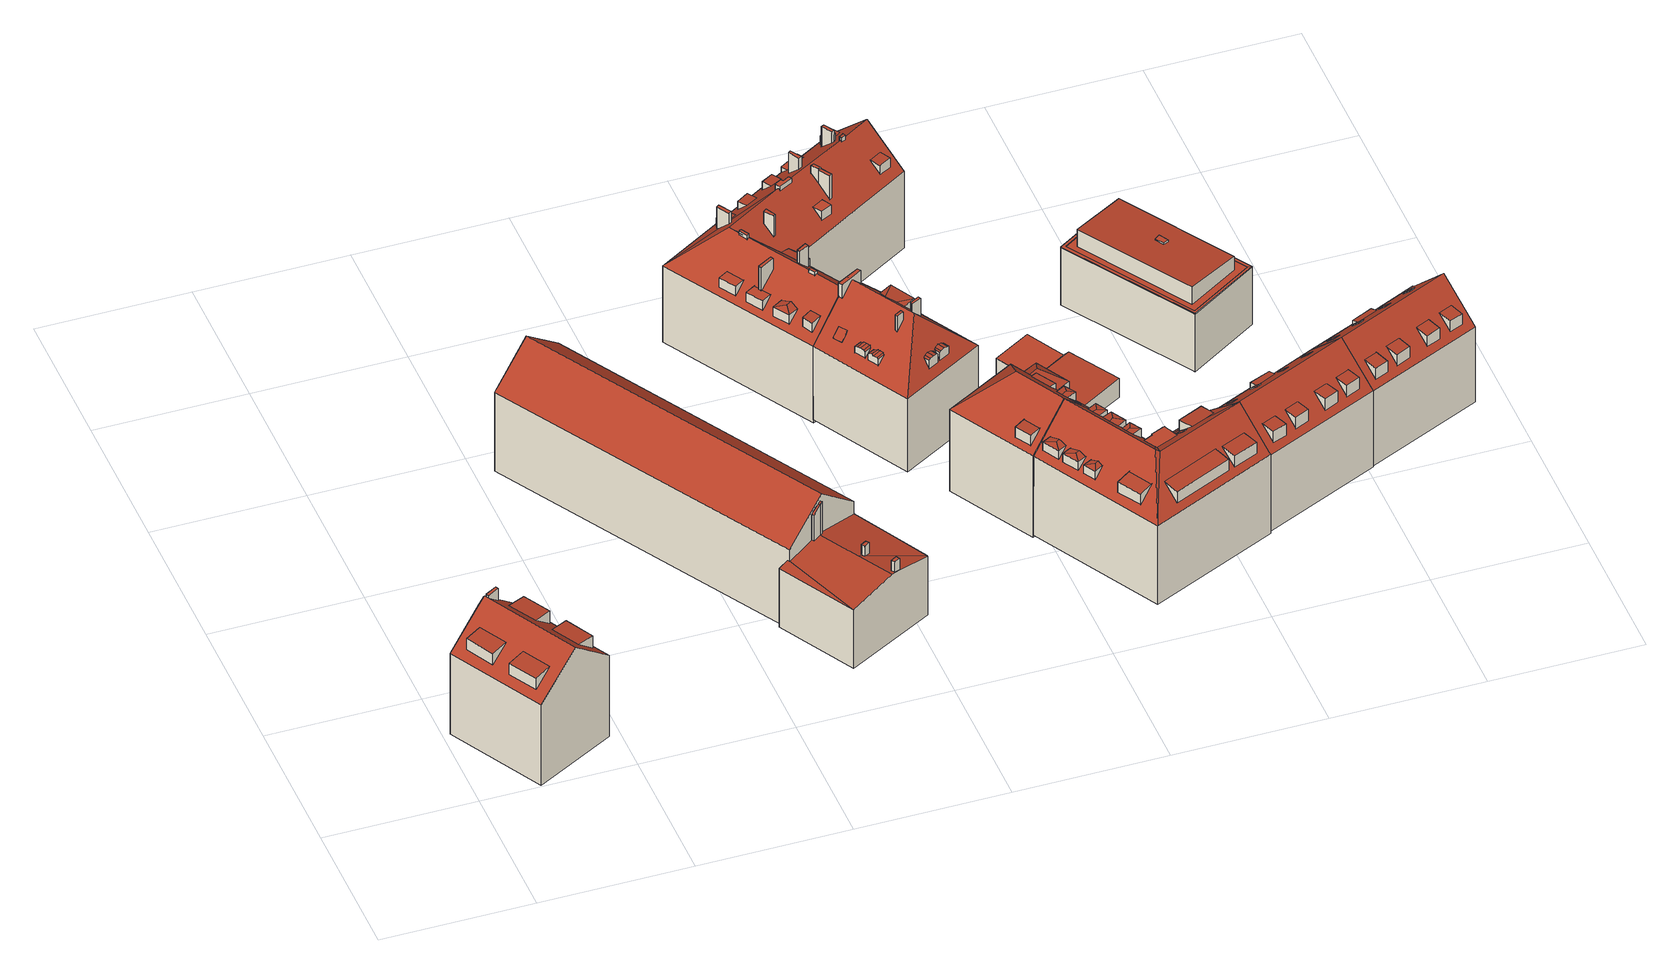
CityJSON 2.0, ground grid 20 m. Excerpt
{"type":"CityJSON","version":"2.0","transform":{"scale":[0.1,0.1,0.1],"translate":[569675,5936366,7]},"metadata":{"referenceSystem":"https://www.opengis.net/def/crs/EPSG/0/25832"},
"CityObjects":{
"building1":{"type":"Building","attributes":{"Grundfläche 2D":"175.204617","Grundhöhe NN":"7.390"},"children":["building1-1"],"geometry":[{"type":"Solid","lod":"3","boundaries":[[[[0,1,2,3]],[[4,5,6,7]],[[8,9,10,11]],[[12,13,14,15]],[[16,17,18,19,20,21],[22,23,15,14],[24,25,7,6]],[[26,21,20,19,27,28,29],[30,31,9,8],[1,0,32,33]],[[3,2,33,32]],[[0,3,32]],[[33,2,1]],[[6,5,24]],[[25,4,7]],[[25,24,5,4]],[[11,10,31,30]],[[11,30,8]],[[9,31,10]],[[22,14,13]],[[12,15,23]],[[13,12,23,22]],[[34,35,36,29,28,27,19,18,17,37,38]],[[26,29,36,39]],[[16,21,26,39,40]],[[17,16,40,37]],[[36,35,34,38,37,40,39]]]],"semantics":{"surfaces":[{"type":"RoofSurface"},{"type":"WallSurface"},{"type":"GroundSurface"}],"values":[[0,0,0,0,0,0,1,1,1,1,1,1,1,1,1,1,1,1,1,1,1,1,2]]}}]},
"building1-1":{"type":"BuildingInstallation","parents":["building1"],"geometry":[{"type":"MultiSurface","lod":"3","boundaries":[[[41,42,43,44]],[[44,43,45,46]],[[41,44,46,47]],[[47,48,42,41]],[[42,48,45,43]]],"semantics":{"surfaces":[{"type":"RoofSurface"},{"type":"WallSurface"}],"values":[0,1,1,1,1]}}]},
"building2":{"type":"Building","attributes":{"Grundfläche 2D":"534.793198","Grundhöhe NN":"7.819"},"geometry":[{"type":"Solid","lod":"3","boundaries":[[[[49,50,51,52]],[[51,53,54,52]],[[50,49,55,56]],[[53,51,50,56,57]],[[54,53,57,58]],[[55,49,52,54,58]],[[57,56,55,58]]]],"semantics":{"surfaces":[{"type":"RoofSurface"},{"type":"WallSurface"},{"type":"GroundSurface"}],"values":[[0,0,1,1,1,1,2]]}}]},
"building3":{"type":"Building","attributes":{"Grundfläche 2D":"153.951222","Grundhöhe NN":"8.877"},"children":["building3-1","building3-2","building3-3"],"geometry":[{"type":"Solid","lod":"3","boundaries":[[[[59,60,61,62,63,64,65,66]],[[64,67,65]],[[60,68,69,70,71,62,61]],[[69,72,73,70]],[[64,63,62,71,74,75]],[[69,68,60,59,66,65,76,77]],[[72,69,77,78]],[[73,72,78,79]],[[70,73,79,80]],[[75,74,71,70,80,81]],[[64,75,81,82]],[[67,64,82,83]],[[65,67,83,76]],[[82,81,80,79,78,77,76,83]]]],"semantics":{"surfaces":[{"type":"RoofSurface"},{"type":"WallSurface"},{"type":"GroundSurface"}],"values":[[0,0,0,0,0,1,1,1,1,1,1,1,1,2]]}}]},
"building3-1":{"type":"BuildingInstallation","parents":["building3"],"geometry":[{"type":"MultiSurface","lod":"3","boundaries":[[[84,85,86,87,88]],[[89,90,86,85]],[[90,91,87,86]],[[84,88,87,91,63,92]],[[89,85,84,92]]],"semantics":{"surfaces":[{"type":"RoofSurface"},{"type":"WallSurface"}],"values":[0,1,1,1,1]}}]},
"building3-2":{"type":"BuildingInstallation","parents":["building3"],"geometry":[{"type":"MultiSurface","lod":"3","boundaries":[[[93,94,95,96]],[[96,95,97,98]],[[93,96,98,99]],[[94,93,99,100]],[[100,97,95,94]]],"semantics":{"surfaces":[{"type":"RoofSurface"},{"type":"WallSurface"}],"values":[0,1,1,1,1]}}]},
"building3-3":{"type":"BuildingInstallation","parents":["building3"],"geometry":[{"type":"MultiSurface","lod":"3","boundaries":[[[101,102,103,104]],[[105,106,102,101,107]],[[68,108,104,103]],[[101,104,108,61]],[[61,109,107,101]],[[109,110,59,106,105,107]],[[102,106,59,60,68,103]]],"semantics":{"surfaces":[{"type":"RoofSurface"},{"type":"WallSurface"}],"values":[0,0,1,1,1,1,1]}}]},
"building4":{"type":"Building","attributes":{"Grundfläche 2D":"192.892394","Grundhöhe NN":"8.364"},"children":["building4-1","building4-2","building4-3","building4-4","building4-5","building4-6","building4-7","building4-8"],"geometry":[{"type":"Solid","lod":"3","boundaries":[[[[111,112,113]],[[114,113,112,115]],[[115,116,114]],[[117,118,119,120,121,122,123]],[[124,125,126,117,123,122],[111,127,128,116,115,112]],[[124,122,121]],[[111,113,127]],[[114,116,128]],[[113,114,128,127]],[[121,120,129,130]],[[124,121,130,131]],[[125,124,131,132]],[[120,119,118,117,126,125,132,133,129]],[[133,132,131,130,129]]]],"semantics":{"surfaces":[{"type":"RoofSurface"},{"type":"WallSurface"},{"type":"GroundSurface"}],"values":[[0,0,0,0,0,0,1,1,1,1,1,1,1,2]]}}]},
"building4-1":{"type":"BuildingInstallation","parents":["building4"],"geometry":[{"type":"MultiSurface","lod":"3","boundaries":[[[134,135,136,137]],[[138,137,136,139]],[[140,138,139,141]],[[142,140,141,143]],[[139,136,135,144,145,143,141]],[[142,143,145]],[[135,134,144]]],"semantics":{"surfaces":[{"type":"RoofSurface"},{"type":"WallSurface"}],"values":[0,0,0,0,1,1,1]}}]},
"building4-2":{"type":"BuildingInstallation","parents":["building4"],"geometry":[{"type":"MultiSurface","lod":"3","boundaries":[[[146,147,148,149]],[[150,151,149,148]],[[146,149,151,152]],[[152,153,147,146]],[[147,153,150,148]]],"semantics":{"surfaces":[{"type":"RoofSurface"},{"type":"WallSurface"}],"values":[0,1,1,1,1]}}]},
"building4-3":{"type":"BuildingInstallation","parents":["building4"],"geometry":[{"type":"MultiSurface","lod":"3","boundaries":[[[154,155,156,157]],[[157,156,158,159]],[[154,157,159,160]],[[155,154,160,161]],[[156,155,161,158]]],"semantics":{"surfaces":[{"type":"RoofSurface"},{"type":"WallSurface"}],"values":[0,1,1,1,1]}}]},
"building4-4":{"type":"BuildingInstallation","parents":["building4"],"geometry":[{"type":"MultiSurface","lod":"3","boundaries":[[[162,163,164,165]],[[166,165,164,167]],[[168,166,167,169]],[[170,168,169,171]],[[163,172,173,174,175,171,169,167,164]],[[170,171,175]],[[163,162,172]]],"semantics":{"surfaces":[{"type":"RoofSurface"},{"type":"WallSurface"}],"values":[0,0,0,0,1,1,1]}}]},
"building4-5":{"type":"BuildingInstallation","parents":["building4"],"geometry":[{"type":"MultiSurface","lod":"3","boundaries":[[[176,177,178,179,180]],[[118,181,176,180]],[[123,182,178,177,176,181]],[[182,126,179,178]],[[179,126,117,118,180]]],"semantics":{"surfaces":[{"type":"RoofSurface"},{"type":"WallSurface"}],"values":[0,1,1,1,1]}}]},
"building4-6":{"type":"BuildingInstallation","parents":["building4"],"geometry":[{"type":"MultiSurface","lod":"3","boundaries":[[[183,184,185,186]],[[187,186,185,188]],[[189,187,188,190]],[[191,189,190,192]],[[188,185,184,193,194,192,190]],[[191,192,194]],[[184,183,193]]],"semantics":{"surfaces":[{"type":"RoofSurface"},{"type":"WallSurface"}],"values":[0,0,0,0,1,1,1]}}]},
"building4-7":{"type":"BuildingInstallation","parents":["building4"],"geometry":[{"type":"MultiSurface","lod":"3","boundaries":[[[195,196,197,198]],[[199,198,197,200]],[[201,199,200,202]],[[203,201,202,204]],[[200,197,196,205,206,204,202]],[[203,204,206]],[[196,195,205]]],"semantics":{"surfaces":[{"type":"RoofSurface"},{"type":"WallSurface"}],"values":[0,0,0,0,1,1,1]}}]},
"building4-8":{"type":"BuildingInstallation","parents":["building4"],"geometry":[{"type":"MultiSurface","lod":"3","boundaries":[[[207,208,209,210,211,212,213,214]],[[215,216,214,213,212,211,217,218]],[[219,220,209,208,207,214,216,221]],[[210,209,220,222]],[[211,210,222,217]]],"semantics":{"surfaces":[{"type":"RoofSurface"},{"type":"WallSurface"}],"values":[0,1,1,1,1]}}]},
"building5":{"type":"Building","attributes":{"Grundfläche 2D":"488.578855","Grundhöhe NN":"7.879"},"children":["building5-1","building5-2","building5-3","building5-4","building5-5","building5-6","building5-7","building5-8","building5-9","building5-10","building5-11","building5-12","building5-13","building5-14","building5-15","building5-16","building5-17","building5-18","building5-19","building5-20","building5-21","building5-22","building5-23","building5-24","building5-25","building5-26"],"geometry":[{"type":"Solid","lod":"3","boundaries":[[[[223,224,225,226,227,228,229,230,231,232,233,234,235]],[[236,237,238,239,225,240,241,242]],[[226,225,239,228,227]],[[237,236,242,241,243,244,245]],[[246,247,244]],[[239,238,237,245,244,247,248]],[[231,230,229,228,239,248,247,249,250]],[[232,231,250]],[[225,224,223,235,251,252]],[[240,225,252,253]],[[243,241,240,253,254]],[[244,243,254,255]],[[246,244,255,256]],[[247,246,256,257]],[[249,247,257,258]],[[259,251,235,234,233,232,250,249,258,260]],[[260,258,257,256,255,254,253,252,251,259]]]],"semantics":{"surfaces":[{"type":"RoofSurface"},{"type":"WallSurface"},{"type":"GroundSurface"}],"values":[[0,0,0,0,0,0,0,0,1,1,1,1,1,1,1,1,2]]}}]},
"building5-1":{"type":"BuildingInstallation","parents":["building5"],"geometry":[{"type":"MultiSurface","lod":"3","boundaries":[[[261,262,263,264,265,266,267,268]],[[262,261,269,270]],[[263,262,270]],[[261,268,269]]],"semantics":{"surfaces":[{"type":"RoofSurface"},{"type":"WallSurface"}],"values":[0,1,1,1]}}]},
"building5-2":{"type":"BuildingInstallation","parents":["building5"],"geometry":[{"type":"MultiSurface","lod":"3","boundaries":[[[271,272,273,274]],[[275,276,274,273]],[[276,277,271,274]],[[277,278,272,271]]],"semantics":{"surfaces":[{"type":"RoofSurface"},{"type":"WallSurface"}],"values":[0,1,1,1]}}]},
"building5-3":{"type":"BuildingInstallation","parents":["building5"],"geometry":[{"type":"MultiSurface","lod":"3","boundaries":[[[279,280,281,282,283]],[[284,285,282,281,286]],[[287,288,289,290,279,283,282,285]],[[280,279,290,291,292]],[[292,286,281,280]]],"semantics":{"surfaces":[{"type":"RoofSurface"},{"type":"WallSurface"}],"values":[0,1,1,1,1]}}]},
"building5-4":{"type":"BuildingInstallation","parents":["building5"],"geometry":[{"type":"MultiSurface","lod":"3","boundaries":[[[293,294,295,296,297,298]],[[296,295,299,300]],[[300,237,301,298,297,296]],[[293,298,301,302]],[[302,238,299,295,294,293]]],"semantics":{"surfaces":[{"type":"RoofSurface"},{"type":"WallSurface"}],"values":[0,1,1,1,1]}}]},
"building5-5":{"type":"BuildingInstallation","parents":["building5"],"geometry":[{"type":"MultiSurface","lod":"3","boundaries":[[[303,304,305,306]],[[304,303,307,308]],[[304,308,305]],[[306,307,303]]],"semantics":{"surfaces":[{"type":"RoofSurface"},{"type":"WallSurface"}],"values":[0,1,1,1]}}]},
"building5-6":{"type":"BuildingInstallation","parents":["building5"],"geometry":[{"type":"MultiSurface","lod":"3","boundaries":[[[309,288,287,310]],[[285,311,310,287]],[[311,312,309,310]],[[312,289,288,309]]],"semantics":{"surfaces":[{"type":"RoofSurface"},{"type":"WallSurface"}],"values":[0,1,1,1]}}]},
"building5-7":{"type":"BuildingInstallation","parents":["building5"],"geometry":[{"type":"MultiSurface","lod":"3","boundaries":[[[313,314,315,316,317,318,319]],[[315,314,320,321]],[[321,231,322,317,316,315]],[[322,323,324,319,318,317]],[[324,230,320,314,313,319]]],"semantics":{"surfaces":[{"type":"RoofSurface"},{"type":"WallSurface"}],"values":[0,1,1,1,1]}}]},
"building5-8":{"type":"BuildingInstallation","parents":["building5"],"geometry":[{"type":"MultiSurface","lod":"3","boundaries":[[[325,326,327,328]],[[328,327,329,330]],[[325,328,330,331]],[[326,325,331,332]],[[327,326,332,329]]],"semantics":{"surfaces":[{"type":"RoofSurface"},{"type":"WallSurface"}],"values":[0,1,1,1,1]}}]},
"building5-9":{"type":"BuildingInstallation","parents":["building5"],"geometry":[{"type":"MultiSurface","lod":"3","boundaries":[[[333,334,335,336]],[[337,334,333,272,278]],[[337,338,335,334]],[[338,275,273,336,335]],[[273,272,333,336]]],"semantics":{"surfaces":[{"type":"RoofSurface"},{"type":"WallSurface"}],"values":[0,1,1,1,1]}}]},
"building5-10":{"type":"BuildingInstallation","parents":["building5"],"geometry":[{"type":"MultiSurface","lod":"3","boundaries":[[[339,245,340,341,342,343,344,345]],[[345,344,346,248]],[[341,340,244]],[[244,246,342,341]],[[343,342,246,247,346,344]]],"semantics":{"surfaces":[{"type":"RoofSurface"},{"type":"WallSurface"}],"values":[0,1,1,1,1]}}]},
"building5-11":{"type":"BuildingInstallation","parents":["building5"],"geometry":[{"type":"MultiSurface","lod":"3","boundaries":[[[347,348,349]],[[348,350,351,349]],[[348,347,352,350]],[[347,349,353,354]],[[352,347,354]],[[349,351,353]]],"semantics":{"surfaces":[{"type":"RoofSurface"},{"type":"WallSurface"}],"values":[0,0,0,1,1,1]}}]},
"building5-12":{"type":"BuildingInstallation","parents":["building5"],"geometry":[{"type":"MultiSurface","lod":"3","boundaries":[[[355,356,357,358]],[[266,265,356,355]],[[265,264,359,357,356]],[[359,360,358,357]],[[358,360,267,266,355]]],"semantics":{"surfaces":[{"type":"RoofSurface"},{"type":"WallSurface"}],"values":[0,1,1,1,1]}}]},
"building5-13":{"type":"BuildingInstallation","parents":["building5"],"geometry":[{"type":"MultiSurface","lod":"3","boundaries":[[[361,362,363,364]],[[226,365,362,361,366]],[[365,367,363,362]],[[368,364,363,367,227]],[[368,366,361,364]]],"semantics":{"surfaces":[{"type":"RoofSurface"},{"type":"WallSurface"}],"values":[0,1,1,1,1]}}]},
"building5-14":{"type":"BuildingInstallation","parents":["building5"],"geometry":[{"type":"MultiSurface","lod":"3","boundaries":[[[369,370,371,372,373,374,375,376]],[[377,378,379,370,369]],[[379,229,380,372,371,370]],[[373,372,380,381]],[[381,382,374,373]],[[383,375,374,382]],[[383,228,377,369,376,375]]],"semantics":{"surfaces":[{"type":"RoofSurface"},{"type":"WallSurface"}],"values":[0,1,1,1,1,1,1]}}]},
"building5-15":{"type":"BuildingInstallation","parents":["building5"],"geometry":[{"type":"MultiSurface","lod":"3","boundaries":[[[384,385,386,387,388,389]],[[390,385,384,389,391,392]],[[390,386,385]],[[389,388,387,393,391]]],"semantics":{"surfaces":[{"type":"RoofSurface"},{"type":"WallSurface"}],"values":[0,1,1,1]}}]},
"building5-16":{"type":"BuildingInstallation","parents":["building5"],"geometry":[{"type":"MultiSurface","lod":"3","boundaries":[[[394,395,396,397]],[[397,396,398,399]],[[394,397,399,400]],[[395,394,400,401]],[[396,395,401,398]]],"semantics":{"surfaces":[{"type":"RoofSurface"},{"type":"WallSurface"}],"values":[0,1,1,1,1]}}]},
"building5-17":{"type":"BuildingInstallation","parents":["building5"],"geometry":[{"type":"MultiSurface","lod":"3","boundaries":[[[402,403,404,405,406]],[[406,405,407]],[[408,404,403]],[[408,407,405,404]]],"semantics":{"surfaces":[{"type":"RoofSurface"},{"type":"WallSurface"}],"values":[0,1,1,1]}}]},
"building5-18":{"type":"BuildingInstallation","parents":["building5"],"geometry":[{"type":"MultiSurface","lod":"3","boundaries":[[[409,410,411,412]],[[410,409,413,414]],[[411,410,414]],[[409,412,413]]],"semantics":{"surfaces":[{"type":"RoofSurface"},{"type":"WallSurface"}],"values":[0,1,1,1]}}]},
"building5-19":{"type":"BuildingInstallation","parents":["building5"],"geometry":[{"type":"MultiSurface","lod":"3","boundaries":[[[415,416,417,418]],[[416,419,417]],[[418,420,415]],[[416,415,420,419]]],"semantics":{"surfaces":[{"type":"RoofSurface"},{"type":"WallSurface"}],"values":[0,1,1,1]}}]},
"building5-20":{"type":"BuildingInstallation","parents":["building5"],"geometry":[{"type":"MultiSurface","lod":"3","boundaries":[[[421,422,423,424]],[[422,425,423]],[[424,426,421]],[[422,421,426,425]]],"semantics":{"surfaces":[{"type":"RoofSurface"},{"type":"WallSurface"}],"values":[0,1,1,1]}}]},
"building5-21":{"type":"BuildingInstallation","parents":["building5"],"geometry":[{"type":"MultiSurface","lod":"3","boundaries":[[[427,428,429,430,431,432]],[[432,433,427]],[[431,430,429,434,435]],[[432,431,435,433]]],"semantics":{"surfaces":[{"type":"RoofSurface"},{"type":"WallSurface"}],"values":[0,1,1,1]}}]},
"building5-22":{"type":"BuildingInstallation","parents":["building5"],"geometry":[{"type":"MultiSurface","lod":"3","boundaries":[[[436,437,438,439,440]],[[438,437,441,442]],[[438,442,242,443,439]],[[443,444,445,436,440,439]],[[436,445,236,441,437]]],"semantics":{"surfaces":[{"type":"RoofSurface"},{"type":"WallSurface"}],"values":[0,1,1,1,1]}}]},
"building5-23":{"type":"BuildingInstallation","parents":["building5"],"geometry":[{"type":"MultiSurface","lod":"3","boundaries":[[[446,447,448,449]],[[449,448,450,451]],[[449,451,446]],[[447,450,448]]],"semantics":{"surfaces":[{"type":"RoofSurface"},{"type":"WallSurface"}],"values":[0,1,1,1]}}]},
"building5-24":{"type":"BuildingInstallation","parents":["building5"],"geometry":[{"type":"MultiSurface","lod":"3","boundaries":[[[452,453,454,455,456]],[[454,224,455]],[[452,223,453]],[[454,453,223,224]]],"semantics":{"surfaces":[{"type":"RoofSurface"},{"type":"WallSurface"}],"values":[0,1,1,1]}}]},
"building5-25":{"type":"BuildingInstallation","parents":["building5"],"geometry":[{"type":"MultiSurface","lod":"3","boundaries":[[[457,458,459,460]],[[460,459,461]],[[457,462,458]],[[462,461,459,458]]],"semantics":{"surfaces":[{"type":"RoofSurface"},{"type":"WallSurface"}],"values":[0,1,1,1]}}]},
"building5-26":{"type":"BuildingInstallation","parents":["building5"],"geometry":[{"type":"MultiSurface","lod":"3","boundaries":[[[463,464,465,466]],[[466,465,467,468]],[[463,466,468,469]],[[464,463,469,470]],[[465,464,470,467]]],"semantics":{"surfaces":[{"type":"RoofSurface"},{"type":"WallSurface"}],"values":[0,1,1,1,1]}}]},
"building6":{"type":"Building","attributes":{"Grundfläche 2D":"169.314408","Grundhöhe NN":"8.843"},"children":["building6-1","building6-2","building6-3","building6-4"],"geometry":[{"type":"Solid","lod":"3","boundaries":[[[[471,472,473,474]],[[475,473,472]],[[475,476,474,473]],[[477,478,479,480]],[[481,479,478]],[[481,482,480,479]],[[478,477,483,484]],[[481,478,484,485]],[[482,481,485,486]],[[480,482,486,487,472,471,488,483,477]],[[475,472,487,489]],[[476,475,489,490]],[[488,471,474,476,490]],[[490,489,487,486,485,484,483,488]]]],"semantics":{"surfaces":[{"type":"RoofSurface"},{"type":"WallSurface"},{"type":"GroundSurface"}],"values":[[0,0,0,0,0,0,1,1,1,1,1,1,1,2]]}}]},
"building6-1":{"type":"BuildingInstallation","parents":["building6"],"geometry":[{"type":"MultiSurface","lod":"3","boundaries":[[[491,492,493,494]],[[494,493,495,496]],[[491,494,496,497]],[[492,491,497,498]],[[493,492,498,495]]],"semantics":{"surfaces":[{"type":"RoofSurface"},{"type":"WallSurface"}],"values":[0,1,1,1,1]}}]},
"building6-2":{"type":"BuildingInstallation","parents":["building6"],"geometry":[{"type":"MultiSurface","lod":"3","boundaries":[[[499,500,501,502]],[[501,500,503]],[[499,502,504]],[[504,503,500,499]]],"semantics":{"surfaces":[{"type":"RoofSurface"},{"type":"WallSurface"}],"values":[0,1,1,1]}}]},
"building6-3":{"type":"BuildingInstallation","parents":["building6"],"geometry":[{"type":"MultiSurface","lod":"3","boundaries":[[[505,506,507,508]],[[506,505,509]],[[510,509,505,508]],[[511,507,506]],[[512,509,510]],[[512,511,506,509]]],"semantics":{"surfaces":[{"type":"RoofSurface"},{"type":"WallSurface"}],"values":[0,0,0,1,1,1]}}]},
"building6-4":{"type":"BuildingInstallation","parents":["building6"],"geometry":[{"type":"MultiSurface","lod":"3","boundaries":[[[513,514,515,516]],[[514,513,517,518]],[[515,514,518]],[[513,516,517]]],"semantics":{"surfaces":[{"type":"RoofSurface"},{"type":"WallSurface"}],"values":[0,1,1,1]}}]},
"building7":{"type":"Building","attributes":{"Grundfläche 2D":"311.439837","Grundhöhe NN":"9.185"},"children":["building7-1","building7-2","building7-3","building7-4","building7-5","building7-6","building7-7","building7-8"],"geometry":[{"type":"Solid","lod":"3","boundaries":[[[[519,520,521,522,523,524]],[[525,526,527,528]],[[529,530,531]],[[531,530,532]],[[533,534,535,522,521,536,531,532,537]],[[538,533,537,539,540,541,536,521,520]],[[541,540,542,543]],[[544,471,474,543,542,545,546,547,548]],[[474,476,549,543]],[[536,541,549,550],[551,552,553,554],[526,525,555,556]],[[549,541,543]],[[557,558,552,551]],[[559,560,561,562,545,542,540,539,563,564]],[[538,520,519,524,534,533]],[[523,522,535]],[[535,534,524,523]],[[527,556,555,528]],[[525,528,555]],[[556,527,526]],[[553,552,558]],[[557,551,554]],[[554,553,558,557]],[[532,530,548,547,561,560,559,564]],[[547,546,562,561]],[[545,562,546]],[[564,563,539,537,532]],[[529,531,565,566]],[[530,529,566,567]],[[548,530,567,568]],[[569,471,544,548,568,570]],[[476,474,471,569,571]],[[549,476,571,572]],[[550,549,572,573]],[[531,536,550,573,565]],[[565,573,572,571,569,570,568,567,566]]]],"semantics":{"surfaces":[{"type":"RoofSurface"},{"type":"WallSurface"},{"type":"GroundSurface"}],"values":[[0,0,0,0,0,0,0,0,0,0,0,0,0,1,1,1,1,1,1,1,1,1,1,1,1,1,1,1,1,1,1,1,1,1,2]]}}]},
"building7-1":{"type":"BuildingInstallation","parents":["building7"],"geometry":[{"type":"MultiSurface","lod":"3","boundaries":[[[574,575,576,577]],[[575,574,578]],[[578,574,577,579]],[[580,576,575]],[[581,578,579]],[[581,580,575,578]]],"semantics":{"surfaces":[{"type":"RoofSurface"},{"type":"WallSurface"}],"values":[0,0,0,1,1,1]}}]},
"building7-2":{"type":"BuildingInstallation","parents":["building7"],"geometry":[{"type":"MultiSurface","lod":"3","boundaries":[[[582,583,584,585]],[[583,582,586]],[[586,582,585,587]],[[583,588,584]],[[587,589,586]],[[583,586,589,588]]],"semantics":{"surfaces":[{"type":"RoofSurface"},{"type":"WallSurface"}],"values":[0,0,0,1,1,1]}}]},
"building7-3":{"type":"BuildingInstallation","parents":["building7"],"geometry":[{"type":"MultiSurface","lod":"3","boundaries":[[[590,591,592,593]],[[592,591,594,595]],[[593,592,595,596]],[[590,593,596,597]],[[591,590,597,594]]],"semantics":{"surfaces":[{"type":"RoofSurface"},{"type":"WallSurface"}],"values":[0,1,1,1,1]}}]},
"building7-4":{"type":"BuildingInstallation","parents":["building7"],"geometry":[{"type":"MultiSurface","lod":"3","boundaries":[[[598,599,600,601]],[[599,598,602]],[[602,598,601,603]],[[599,604,600]],[[603,605,602]],[[599,602,605,604]]],"semantics":{"surfaces":[{"type":"RoofSurface"},{"type":"WallSurface"}],"values":[0,0,0,1,1,1]}}]},
"building7-5":{"type":"BuildingInstallation","parents":["building7"],"geometry":[{"type":"MultiSurface","lod":"3","boundaries":[[[606,607,608]],[[607,609,610,608]],[[607,606,611,609]],[[606,608,612,613]],[[606,613,611]],[[610,612,608]]],"semantics":{"surfaces":[{"type":"RoofSurface"},{"type":"WallSurface"}],"values":[0,0,0,1,1,1]}}]},
"building7-6":{"type":"BuildingInstallation","parents":["building7"],"geometry":[{"type":"MultiSurface","lod":"3","boundaries":[[[614,615,616]],[[615,617,618,616]],[[615,614,619,617]],[[614,616,620,621]],[[621,619,614]],[[616,618,620]]],"semantics":{"surfaces":[{"type":"RoofSurface"},{"type":"WallSurface"}],"values":[0,0,0,1,1,1]}}]},
"building7-7":{"type":"BuildingInstallation","parents":["building7"],"geometry":[{"type":"MultiSurface","lod":"3","boundaries":[[[622,623,624]],[[623,625,626,624]],[[623,622,627,625]],[[628,629,622,624]],[[627,622,629]],[[628,624,626]]],"semantics":{"surfaces":[{"type":"RoofSurface"},{"type":"WallSurface"}],"values":[0,0,0,1,1,1]}}]},
"building7-8":{"type":"BuildingInstallation","parents":["building7"],"geometry":[{"type":"MultiSurface","lod":"3","boundaries":[[[630,631,632,633]],[[633,632,634,635]],[[633,635,630]],[[631,634,632]]],"semantics":{"surfaces":[{"type":"RoofSurface"},{"type":"WallSurface"}],"values":[0,1,1,1]}}]},
"building8":{"type":"Building","attributes":{"Grundfläche 2D":"34.231040","Grundhöhe NN":"8.572"},"geometry":[{"type":"Solid","lod":"3","boundaries":[[[[636,637,638,639]],[[637,636,640]],[[639,638,641,642]],[[636,639,642,643]],[[640,636,643,644]],[[641,638,637,640,644]],[[642,641,644,643]]]],"semantics":{"surfaces":[{"type":"RoofSurface"},{"type":"WallSurface"},{"type":"GroundSurface"}],"values":[[0,0,1,1,1,1,2]]}}]},
"building9":{"type":"Building","attributes":{"Grundfläche 2D":"47.802416","Grundhöhe NN":"8.833"},"geometry":[{"type":"Solid","lod":"3","boundaries":[[[[645,646,647,648,649]],[[649,648,650,651]],[[645,649,651,652]],[[646,645,652,653]],[[648,647,646,653,650]],[[651,650,653,652]]]],"semantics":{"surfaces":[{"type":"RoofSurface"},{"type":"WallSurface"},{"type":"GroundSurface"}],"values":[[0,1,1,1,1,2]]}}]},
"building10":{"type":"Building","attributes":{"Grundfläche 2D":"178.210221","Grundhöhe NN":"9.593"},"children":["building10-1","building10-2","building10-3","building10-4","building10-5","building10-6","building10-7","building10-8","building10-9"],"geometry":[{"type":"Solid","lod":"3","boundaries":[[[[654,655,656,657,658,550]],[[659,660,661,662,658,657]],[[663,659,657,656,655,664,665]],[[662,661,660,659,663,666]],[[667,654,550,658,662,666,668]],[[655,654,667,664]],[[664,667,668,666,663,665]]]],"semantics":{"surfaces":[{"type":"RoofSurface"},{"type":"WallSurface"},{"type":"GroundSurface"}],"values":[[0,0,1,1,1,1,2]]}}]},
"building10-1":{"type":"BuildingInstallation","parents":["building10"],"geometry":[{"type":"MultiSurface","lod":"3","boundaries":[[[669,670,671,672]],[[670,669,673,674]],[[672,671,675,676]],[[669,672,676,673]],[[671,670,674,675]]],"semantics":{"surfaces":[{"type":"RoofSurface"},{"type":"WallSurface"}],"values":[0,1,1,1,1]}}]},
"building10-2":{"type":"BuildingInstallation","parents":["building10"],"geometry":[{"type":"MultiSurface","lod":"3","boundaries":[[[677,678,679,680]],[[680,679,681,682]],[[680,682,677]],[[678,681,679]]],"semantics":{"surfaces":[{"type":"RoofSurface"},{"type":"WallSurface"}],"values":[0,1,1,1]}}]},
"building10-3":{"type":"BuildingInstallation","parents":["building10"],"geometry":[{"type":"MultiSurface","lod":"3","boundaries":[[[683,684,685,686]],[[686,685,687,688]],[[683,686,688,689]],[[684,683,689,690]],[[685,684,690,687]]],"semantics":{"surfaces":[{"type":"RoofSurface"},{"type":"WallSurface"}],"values":[0,1,1,1,1]}}]},
"building10-4":{"type":"BuildingInstallation","parents":["building10"],"geometry":[{"type":"MultiSurface","lod":"3","boundaries":[[[691,692,693,694]],[[692,691,695,696]],[[694,693,697,698]],[[691,694,698,695]],[[693,692,696,697]]],"semantics":{"surfaces":[{"type":"RoofSurface"},{"type":"WallSurface"}],"values":[0,1,1,1,1]}}]},
"building10-5":{"type":"BuildingInstallation","parents":["building10"],"geometry":[{"type":"MultiSurface","lod":"3","boundaries":[[[699,700,701,702]],[[702,701,703,704]],[[702,704,699]],[[700,703,701]]],"semantics":{"surfaces":[{"type":"RoofSurface"},{"type":"WallSurface"}],"values":[0,1,1,1]}}]},
"building10-6":{"type":"BuildingInstallation","parents":["building10"],"geometry":[{"type":"MultiSurface","lod":"3","boundaries":[[[705,706,707,708]],[[708,707,709,710]],[[708,710,705]],[[706,709,707]]],"semantics":{"surfaces":[{"type":"RoofSurface"},{"type":"WallSurface"}],"values":[0,1,1,1]}}]},
"building10-7":{"type":"BuildingInstallation","parents":["building10"],"geometry":[{"type":"MultiSurface","lod":"3","boundaries":[[[711,712,713,714]],[[714,713,715,716]],[[716,717,711,714]],[[712,711,717,718]],[[718,715,713,712]]],"semantics":{"surfaces":[{"type":"RoofSurface"},{"type":"WallSurface"}],"values":[0,1,1,1,1]}}]},
"building10-8":{"type":"BuildingInstallation","parents":["building10"],"geometry":[{"type":"MultiSurface","lod":"3","boundaries":[[[719,720,721,722]],[[722,721,723,724]],[[722,724,719]],[[720,723,721]]],"semantics":{"surfaces":[{"type":"RoofSurface"},{"type":"WallSurface"}],"values":[0,1,1,1]}}]},
"building10-9":{"type":"BuildingInstallation","parents":["building10"],"geometry":[{"type":"MultiSurface","lod":"3","boundaries":[[[725,726,727,728]],[[726,661,727]],[[728,660,725]],[[726,725,660,661]]],"semantics":{"surfaces":[{"type":"RoofSurface"},{"type":"WallSurface"}],"values":[0,1,1,1]}}]},
"building11":{"type":"Building","attributes":{"Grundfläche 2D":"221.749451","Grundhöhe NN":"8.954"},"children":["building11-1","building11-2","building11-3"],"geometry":[{"type":"MultiSurface","lod":"3","boundaries":[[[729,730,731,732,733,734,735,736]],[[737,738,739,740],[741,742,743,744]],[[745,746,747,748,749,750],[751,752,753,754,755,756]],[[731,730,745,750]],[[732,731,750,749]],[[733,732,749,748]],[[747,757,735,734]],[[757,758,759,736,735]],[[759,746,729,736]],[[739,738,751,756]],[[740,739,756,755]],[[737,740,755,754]],[[752,751,738,737,754,753,760,761]],[[746,759,762,763]],[[747,746,763,764]],[[757,747,764,765]],[[759,758,757,765,766,762]],[[765,764,763,762,766]]],"semantics":{"surfaces":[{"type":"RoofSurface"},{"type":"WallSurface"},{"type":"GroundSurface"}],"values":[0,0,0,1,1,1,1,1,1,1,1,1,1,1,1,1,1,2]}}]},
"building11-1":{"type":"BuildingInstallation","parents":["building11"],"geometry":[{"type":"MultiSurface","lod":"3","boundaries":[[[767,768,769,770]],[[770,769,741,744]],[[767,770,744,743]],[[768,767,743,742]],[[769,768,742,741]]],"semantics":{"surfaces":[{"type":"RoofSurface"},{"type":"WallSurface"}],"values":[0,1,1,1,1]}}]},
"building11-2":{"type":"BuildingInstallation","parents":["building11"],"geometry":[{"type":"MultiSurface","lod":"3","boundaries":[[[733,771,772,730,729,734]],[[748,773,771,733]],[[772,774,745,730]],[[746,747,734,729]]],"semantics":{"surfaces":[{"type":"RoofSurface"},{"type":"WallSurface"}],"values":[0,1,1,1]}}]},
"building11-3":{"type":"BuildingInstallation","parents":["building11"],"geometry":[{"type":"MultiSurface","lod":"3","boundaries":[[[760,772,771,761]],[[773,752,761,771]],[[753,774,772,760]]],"semantics":{"surfaces":[{"type":"RoofSurface"},{"type":"WallSurface"}],"values":[0,1,1]}}]},
"building12":{"type":"Building","attributes":{"Grundfläche 2D":"178.934802","Grundhöhe NN":"9.767"},"children":["building12-1","building12-2","building12-3","building12-4","building12-5","building12-6","building12-7","building12-8","building12-9"],"geometry":[{"type":"Solid","lod":"3","boundaries":[[[[775,776,657,655]],[[659,656,657,776,777,778,779,780]],[[781,778,777,776,775,782,783]],[[659,780,779,778,781,784]],[[785,655,657,656,659,784,786]],[[775,655,785,782]],[[785,786,784,781,783,782]]]],"semantics":{"surfaces":[{"type":"RoofSurface"},{"type":"WallSurface"},{"type":"GroundSurface"}],"values":[[0,0,1,1,1,1,2]]}}]},
"building12-1":{"type":"BuildingInstallation","parents":["building12"],"geometry":[{"type":"MultiSurface","lod":"3","boundaries":[[[787,788,789,790]],[[790,789,791,792]],[[790,792,787]],[[788,791,789]]],"semantics":{"surfaces":[{"type":"RoofSurface"},{"type":"WallSurface"}],"values":[0,1,1,1]}}]},
"building12-2":{"type":"BuildingInstallation","parents":["building12"],"geometry":[{"type":"MultiSurface","lod":"3","boundaries":[[[793,794,795,796]],[[796,795,797,798]],[[796,798,793]],[[794,797,795]]],"semantics":{"surfaces":[{"type":"RoofSurface"},{"type":"WallSurface"}],"values":[0,1,1,1]}}]},
"building12-3":{"type":"BuildingInstallation","parents":["building12"],"geometry":[{"type":"MultiSurface","lod":"3","boundaries":[[[799,800,801,802]],[[803,804,802,801]],[[804,799,802]],[[803,801,800]]],"semantics":{"surfaces":[{"type":"RoofSurface"},{"type":"WallSurface"}],"values":[0,1,1,1]}}]},
"building12-4":{"type":"BuildingInstallation","parents":["building12"],"geometry":[{"type":"MultiSurface","lod":"3","boundaries":[[[805,806,807,808]],[[806,805,809,810]],[[807,806,810,811]],[[808,807,811,812]],[[805,808,812,809]]],"semantics":{"surfaces":[{"type":"RoofSurface"},{"type":"WallSurface"}],"values":[0,1,1,1,1]}}]},
"building12-5":{"type":"BuildingInstallation","parents":["building12"],"geometry":[{"type":"MultiSurface","lod":"3","boundaries":[[[813,814,815,816]],[[814,780,815]],[[816,779,813]],[[814,813,779,780]]],"semantics":{"surfaces":[{"type":"RoofSurface"},{"type":"WallSurface"}],"values":[0,1,1,1]}}]},
"building12-6":{"type":"BuildingInstallation","parents":["building12"],"geometry":[{"type":"MultiSurface","lod":"3","boundaries":[[[817,818,819,820]],[[817,820,821,822]],[[820,819,823,821]],[[818,817,822,824]],[[819,818,824,823]]],"semantics":{"surfaces":[{"type":"RoofSurface"},{"type":"WallSurface"}],"values":[0,1,1,1,1]}}]},
"building12-7":{"type":"BuildingInstallation","parents":["building12"],"geometry":[{"type":"MultiSurface","lod":"3","boundaries":[[[825,826,827,828]],[[828,827,829,830]],[[825,828,830,831]],[[826,825,831,832]],[[827,826,832,829]]],"semantics":{"surfaces":[{"type":"RoofSurface"},{"type":"WallSurface"}],"values":[0,1,1,1,1]}}]},
"building12-8":{"type":"BuildingInstallation","parents":["building12"],"geometry":[{"type":"MultiSurface","lod":"3","boundaries":[[[833,834,835,836]],[[833,836,837,838]],[[836,835,839,837]],[[834,833,838,840]],[[835,834,840,839]]],"semantics":{"surfaces":[{"type":"RoofSurface"},{"type":"WallSurface"}],"values":[0,1,1,1,1]}}]},
"building12-9":{"type":"BuildingInstallation","parents":["building12"],"geometry":[{"type":"MultiSurface","lod":"3","boundaries":[[[841,842,843,844]],[[844,843,845,846]],[[844,846,841]],[[842,845,843]]],"semantics":{"surfaces":[{"type":"RoofSurface"},{"type":"WallSurface"}],"values":[0,1,1,1]}}]}
},
"vertices":[
[101,34,157],[81,71,157],[59,59,154],[80,22,154],[137,132,155],[117,168,155],[94,156,157],[115,119,157],[68,93,157],[48,130,157],[27,119,154],[47,82,154],[169,72,155],[149,109,155],[127,97,157],[147,60,157],[186,60,129],[116,187,129],[65,159,177],[64,158,179],[66,154,179],[133,32,179],[149,109,136],[169,72,136],[117,168,136],[137,132,136],[79,2,129],[63,158,178],[55,154,171],[10,128,129],[47,82,137],[27,119,137],[80,22,137],[59,59,137],[64,158,4],[63,158,4],[10,128,4],[116,187,4],[65,159,4],[79,2,4],[186,60,4],
[83,163,181],[81,167,181],[66,158,181],[68,154,181],[66,158,177],[68,154,177],[83,163,162],[81,167,162],
[223,562,130],[453,169,130],[504,199,179],[274,592,179],[555,228,130],[325,622,130],[223,562,8],[453,169,8],[555,228,8],[325,622,8],
[501,197,121],[498,195,122],[500,192,122],[529,140,122],[536,139,121],[610,127,110],[555,228,111],[504,199,121],[611,127,110],[488,189,120],[453,169,113],[495,62,110],[555,94,122],[452,172,113],[438,164,110],[568,102,119],[611,125,110],[555,228,19],[453,169,19],[452,172,19],[438,164,19],[495,62,19],[611,125,19],[610,127,19],[611,127,19],
[536,138,136],[544,143,136],[541,147,136],[534,143,136],[536,139,136],[544,143,119],[541,147,119],[534,143,121],[536,138,121],
[560,99,136],[568,103,136],[565,108,136],[557,103,136],[565,108,119],[557,103,121],[560,99,121],[568,103,119],
[500,192,168],[498,195,168],[488,189,160],[490,186,160],[502,195,171],[501,197,171],[503,194,171],[490,186,120],[503,194,121],[502,195,121],
[706,553,153],[709,543,155],[723,563,153],[741,530,153],[718,528,155],[725,520,153],[665,550,191],[649,541,173],[609,516,128],[608,516,127],[681,387,127],[716,461,191],[668,545,191],[793,451,127],[719,582,127],[679,558,175],[723,563,133],[741,530,133],[608,516,14],[681,387,14],[793,451,14],[719,582,14],[609,516,14],
[732,436,151],[736,428,151],[738,429,152],[733,438,152],[738,441,153],[743,432,153],[743,443,152],[748,434,152],[745,444,151],[750,436,151],[736,428,138],[750,436,138],
[731,480,195],[729,484,195],[717,477,195],[718,474,195],[717,477,182],[718,474,182],[731,480,168],[729,484,168],
[693,458,195],[703,464,195],[701,467,195],[692,462,195],[701,467,182],[692,462,171],[693,458,171],[703,464,182],
[655,480,149],[646,475,149],[648,471,151],[658,477,151],[661,474,151],[650,468,151],[663,469,151],[653,463,151],[663,466,149],[654,461,149],[646,475,139],[650,468,139],[653,463,139],[654,461,139],
[652,536,194],[668,545,194],[682,554,194],[679,558,194],[649,541,194],[652,536,173],[682,554,174],
[715,426,151],[719,418,151],[722,420,152],[717,429,152],[721,432,153],[726,422,153],[726,434,152],[731,425,152],[729,434,151],[733,426,151],[719,418,138],[733,426,138],
[665,462,149],[656,457,149],[659,453,151],[669,458,151],[671,455,151],[660,449,151],[673,451,151],[663,445,151],[673,448,149],[664,443,149],[656,457,139],[664,443,139],
[642,498,148],[643,499,149],[646,501,153],[639,512,153],[630,507,142],[631,505,142],[631,504,142],[637,495,142],[631,504,141],[637,495,141],[630,507,141],[631,505,141],[643,499,148],[646,501,152],[642,498,147],[639,512,152],
[708,847,127],[682,831,127],[491,717,127],[568,731,153],[572,732,154],[647,745,180],[665,756,180],[747,805,179],[753,808,179],[789,831,179],[762,873,132],[760,877,128],[760,878,127],[631,590,180],[583,672,180],[576,683,180],[568,697,180],[609,516,127],[657,545,180],[636,582,180],[705,574,127],[655,657,127],[635,661,142],[655,658,127],[643,677,127],[631,680,135],[820,783,127],[790,830,179],[760,878,9],[491,717,9],[609,516,9],[705,574,9],[655,657,9],[655,658,9],[643,677,9],[820,783,9],[789,831,9],[790,830,9],
[559,614,148],[572,592,148],[585,600,148],[579,612,148],[577,610,148],[575,614,148],[577,615,148],[573,622,148],[559,614,133],[572,592,133],
[739,835,177],[737,834,177],[745,820,177],[747,822,177],[745,820,166],[747,822,166],[739,835,151],[737,834,151],
[706,759,185],[700,768,185],[696,766,185],[702,757,185],[705,759,185],[699,762,168],[702,757,163],[696,766,173],[702,757,184],[705,759,184],[705,759,163],[706,759,163],[703,763,167],[700,768,173],
[578,683,185],[576,683,185],[575,682,185],[581,671,185],[583,672,185],[584,673,185],[575,682,178],[581,671,178],[584,673,179],[578,683,179],
[605,544,151],[612,530,151],[626,538,152],[618,552,152],[605,544,137],[612,530,137],
[714,744,184],[711,742,184],[711,742,146],[714,744,146],
[747,805,184],[748,803,184],[754,806,184],[753,808,184],[752,810,184],[752,809,184],[746,806,184],[748,803,177],[754,806,177],[752,810,178],[752,809,178],[746,806,178],
[643,630,184],[641,634,184],[628,626,184],[630,623,184],[628,626,165],[630,623,165],[643,630,149],[641,634,149],
[737,834,183],[733,832,183],[741,818,183],[745,820,183],[733,832,151],[741,818,166],
[626,675,141],[642,649,142],[655,657,138],[655,658,138],[643,677,138],[638,684,138],[626,677,141],[638,684,135],
[593,557,148],[595,572,151],[580,578,148],[603,577,151],[594,586,148],[606,564,148],[580,578,133],[593,557,133],
[575,614,184],[577,610,184],[596,621,184],[594,625,184],[596,621,167],[594,625,167],
[566,735,183],[575,719,183],[579,721,183],[569,737,183],[575,719,166],[566,735,149],[579,721,166],[569,737,149],
[649,743,184],[667,753,184],[665,756,184],[664,757,184],[656,752,184],[654,755,184],[645,750,184],[647,745,184],[649,743,177],[664,752,177],[667,753,177],[664,757,178],[656,752,178],[654,755,175],[645,750,175],
[790,778,151],[803,785,151],[795,799,152],[779,789,152],[786,777,151],[787,776,151],[803,785,137],[787,776,137],[790,778,137],[786,777,138],
[692,788,183],[683,802,183],[680,800,183],[688,786,183],[680,800,151],[688,786,166],[692,788,166],[683,802,151],
[759,847,151],[763,850,151],[755,863,150],[739,853,150],[747,840,151],[739,853,137],[755,863,137],
[538,650,148],[551,628,148],[564,636,148],[551,658,148],[538,650,133],[551,628,133],
[587,762,150],[572,753,150],[580,740,151],[595,749,151],[572,753,137],[587,762,137],
[622,783,150],[606,773,150],[613,761,151],[629,770,151],[606,773,137],[622,783,137],
[669,584,152],[671,581,152],[677,570,152],[690,577,151],[691,578,151],[683,591,151],[683,591,137],[690,577,137],[691,578,137],
[632,590,184],[629,589,184],[634,581,184],[637,582,184],[633,589,184],[629,589,178],[634,581,178],[637,582,179],[633,589,179],[632,590,179],
[700,742,151],[685,733,151],[693,720,151],[708,728,151],[693,720,137],[708,728,137],
[713,838,136],[708,847,136],[682,831,136],[687,823,136],[694,827,136],
[668,793,151],[661,806,150],[646,797,150],[653,785,151],[646,797,137],[661,806,137],
[626,697,184],[619,710,184],[615,707,184],[623,695,184],[615,707,165],[623,695,151],[626,697,151],[619,710,165],
[875,272,144],[811,387,144],[790,311,198],[827,245,198],[714,333,144],[778,218,144],[837,340,119],[875,361,119],[839,372,141],[824,363,141],[850,407,119],[811,386,119],[837,340,18],[875,361,18],[850,407,18],[811,386,18],[811,387,18],[875,272,18],[714,333,18],[778,218,18],
[850,268,168],[859,273,158],[854,281,158],[845,276,168],[854,281,157],[845,276,167],[850,268,167],[859,273,157],
[845,325,153],[830,351,153],[821,346,154],[835,320,154],[830,351,144],[845,325,144],
[846,292,167],[848,304,165],[836,297,165],[839,288,167],[857,289,165],[844,282,165],[848,304,151],[857,289,151],
[767,251,166],[779,230,166],[794,238,167],[782,260,167],[767,251,150],[779,230,150],
[957,188,169],[963,175,171],[980,183,171],[996,191,170],[987,210,168],[954,195,168],[1017,144,170],[984,129,170],[993,110,168],[1026,125,168],[932,196,144],[933,194,144],[998,226,144],[935,194,144],[957,188,157],[954,195,150],[987,210,151],[1022,173,194],[935,193,145],[957,188,158],[944,174,164],[913,161,164],[902,119,194],[912,163,164],[896,120,198],[921,189,144],[903,178,164],[916,184,150],[916,186,150],[921,188,144],[873,47,144],[1044,125,144],[898,91,171],[975,126,171],[984,106,151],[906,71,151],[1026,125,151],[993,110,151],[906,71,168],[984,106,168],[933,194,164],[921,188,164],[916,186,164],[916,184,164],[935,193,164],[935,194,164],[998,226,22],[932,196,22],[933,194,22],[921,188,22],[875,272,22],[921,189,22],[778,218,22],[873,47,22],[1044,125,22],
[894,202,167],[898,214,165],[886,207,165],[888,198,167],[907,199,165],[894,192,165],[898,214,151],[907,199,151],
[881,226,167],[884,240,165],[871,234,165],[875,222,167],[895,220,165],[883,213,165],[884,240,151],[895,220,151],
[950,173,168],[956,176,168],[952,186,159],[946,183,159],[956,176,167],[952,186,158],[946,183,158],[950,173,167],
[868,248,167],[872,261,165],[860,254,165],[862,245,167],[881,245,165],[868,238,165],[872,261,151],[881,245,151],
[829,143,165],[833,155,167],[820,159,165],[839,158,167],[832,165,165],[841,150,165],[820,159,152],[829,143,152],
[801,193,165],[803,208,167],[789,215,165],[809,212,167],[802,222,165],[813,200,165],[789,215,152],[801,193,152],
[816,166,165],[818,181,167],[804,187,165],[825,184,167],[817,194,165],[829,173,165],[804,187,152],[816,166,152],
[882,91,172],[865,122,172],[846,112,168],[864,81,168],[846,112,152],[864,81,152],
[839,516,43],[869,464,43],[917,490,45],[888,543,45],[868,463,43],[917,490,16],[888,543,16],[839,516,16],[868,463,16],
[962,426,48],[922,492,48],[917,490,48],[869,464,45],[906,395,45],[869,464,18],[906,395,18],[962,426,18],[922,492,18],
[1044,124,144],[1198,194,144],[1176,242,194],[1176,242,195],[1022,172,195],[1154,290,144],[1091,261,144],[1063,249,144],[1000,220,144],[1154,290,26],[1198,194,26],[1176,242,26],[1000,220,26],[1044,124,26],[1044,125,26],
[1146,261,167],[1141,271,156],[1134,268,156],[1139,258,167],[1146,261,166],[1141,271,155],[1134,268,155],[1139,258,166],
[1062,162,170],[1043,153,170],[1051,136,169],[1070,144,169],[1051,136,151],[1070,144,151],
[1032,209,167],[1027,219,157],[1021,216,157],[1025,206,167],[1021,216,156],[1025,206,166],[1032,209,166],[1027,219,156],
[1109,244,167],[1104,254,157],[1098,251,157],[1102,241,167],[1109,244,166],[1104,254,156],[1098,251,156],[1102,241,166],
[1096,178,170],[1077,169,170],[1085,151,169],[1104,160,169],[1085,151,151],[1104,160,151],
[1173,212,170],[1154,204,170],[1162,186,169],[1181,195,169],[1162,186,151],[1181,195,151],
[1068,226,167],[1064,236,157],[1057,233,157],[1062,223,167],[1057,233,156],[1062,223,166],[1068,226,166],[1064,236,156],
[1140,197,170],[1121,189,170],[1129,171,169],[1148,180,169],[1129,171,151],[1148,180,151],
[1091,261,152],[1063,249,152],[1068,239,154],[1095,252,154],
[1155,497,110],[1150,498,110],[1063,443,110],[960,607,110],[1046,662,110],[1048,667,110],[954,608,110],[1062,438,110],[1133,499,130],[1041,646,130],[973,603,136],[1065,456,136],[1061,561,132],[1068,549,132],[1061,545,133],[1054,556,133],[1150,498,109],[1155,497,109],[1048,667,109],[1046,662,109],[960,607,109],[1063,443,109],[1041,646,109],[1078,587,109],[1096,559,109],[1133,499,109],[1065,456,109],[973,603,109],[954,608,109],[1060,441,109],[1062,438,109],[1096,559,120],[1078,587,120],[1062,438,20],[1155,497,20],[1048,667,20],[954,608,20],[1060,441,20],
[1061,545,135],[1068,549,135],[1061,561,135],[1054,556,135],
[1089,594,110],[1107,566,110],[1089,594,109],[1107,566,109],
[1352,264,144],[1330,312,195],[1309,359,144],[1308,360,144],[1245,331,144],[1217,318,144],[1308,360,28],[1352,264,28],[1309,359,28],[1154,290,28],[1198,194,28],[1176,242,28],
[1249,247,170],[1230,238,170],[1238,220,168],[1257,229,168],[1238,220,151],[1257,229,151],
[1294,267,170],[1275,259,170],[1283,241,168],[1302,249,168],[1283,241,151],[1302,249,151],
[1328,283,170],[1310,274,170],[1318,257,168],[1336,265,168],[1318,257,151],[1336,265,151],
[1186,278,168],[1181,289,156],[1173,285,156],[1178,274,168],[1186,278,167],[1181,289,155],[1173,285,155],[1178,274,167],
[1245,331,150],[1217,318,150],[1221,310,153],[1249,322,153],
[1223,295,168],[1218,306,156],[1211,302,156],[1216,291,168],[1216,291,167],[1223,295,167],[1211,302,155],[1218,306,155],
[1263,313,168],[1258,324,156],[1251,320,156],[1255,309,168],[1251,320,155],[1255,309,167],[1263,313,167],[1258,324,155],
[1300,330,168],[1295,341,156],[1288,337,156],[1293,326,168],[1293,326,167],[1300,330,167],[1288,337,155],[1295,341,155],
[1215,231,170],[1197,223,170],[1205,205,168],[1223,213,168],[1205,205,151],[1223,213,151]
]}
